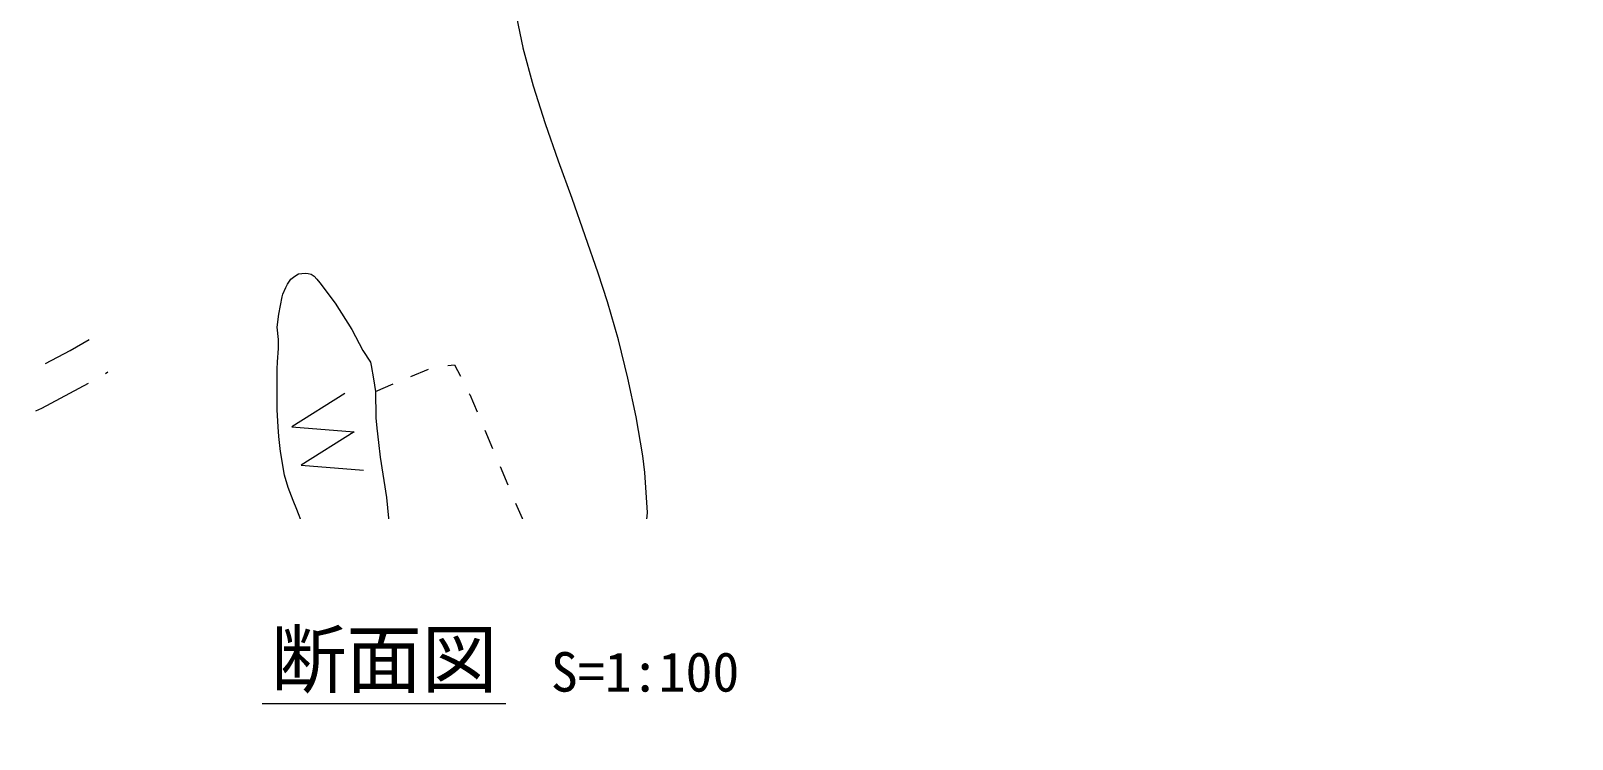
# Model space of a CAD drawing. Header units: millimetres. Extents: x -2078669 to -1085629, y -5987148 to 310365.
# Drawn here: x -1547459 to -1450044, y 97198 to 141999 of the extents above; entities that cross this region are included whole.
import ezdxf
from ezdxf.enums import TextEntityAlignment as Align

# ---------------------------------------------------------------- set-up
doc = ezdxf.new("R2010")
doc.units = ezdxf.units.MM
doc.header["$LTSCALE"] = 500
for name, color, linetype, lineweight in [('D-BGD', 7, 'Continuous', 13), ('D-TTL-LINE', 7, 'Continuous', 13), ('D-TTL-TXT', 7, 'Continuous', 13), ('◆ワイプアウト', 4, 'Continuous', 13)]:
    doc.layers.add(name, color=color, linetype=linetype, lineweight=lineweight)
doc.styles.add('MS ゴシック', font='MS Gothic.ttf')

# ---------------------------------------------------------------- blocks, each defined once
blk = doc.blocks.new('河川平面')
at = {"layer": 'D-BGD', "linetype": 'Continuous'}
for p, q in [((1768223, -2803167, 361459), (1768384, -2803074, 361460)), ((1787526, -2803363, 361106), (1788644, -2802893, 361409)), ((1785290, -2804303, 360500), (1786408, -2803833, 360803)), ((1792197, -2806761, 361435), (1792684, -2807912, 361422)), ((1793173, -2809063, 361409), (1793660, -2810214, 361397)), ((1794147, -2811365, 361384), (1794636, -2812515, 361371)), ((1795123, -2813666, 361358), (1795611, -2814817, 361345)), ((1796099, -2815968, 361333), (1796586, -2817118, 361320)), ((1797075, -2818270, 361307), (1797562, -2819420, 361294)), ((1798050, -2820571, 361282), (1798538, -2821722, 361269)), ((1799025, -2822872, 361256), (1799514, -2824024, 361243)), ((1822245, -2823207), (1824285, -2822712)), ((1822687, -2825029), (1826331, -2824143))]:
    blk.add_line(p, q, dxfattribs=at)
at = {"layer": 'D-BGD', "linetype": 'Continuous', "elevation": 362000}
blk.add_lwpolyline([(1803524, -2828106), (1802389, -2825886), (1802106, -2825296), (1801146, -2822991), (1800613, -2820770), (1800851, -2818288), (1801578, -2816100), (1802307, -2813727), (1802482, -2811959), (1802315, -2809441), (1802183, -2808385), (1801763, -2805906), (1801242, -2803461), (1800639, -2801038), (1799950, -2798646), (1799365, -2796834), (1798549, -2794461), (1797714, -2792101), (1796865, -2789745), (1796044, -2787381), (1795277, -2785003), (1794628, -2782600), (1794617, -2782559), (1794114, -2780124)], dxfattribs=at)
at = {"layer": 'D-BGD', "linetype": 'Continuous', "extrusion": (0.065366, -0.128202, 0.989592), "elevation": 832310}
blk.add_lwpolyline([(298907, -3211867), (300667, -3211832), (302054, -3211763)], dxfattribs=at)
at = {"layer": 'D-BGD', "linetype": 'Continuous', "extrusion": (0.007595, -0.007269, 0.999945), "elevation": 395429}
blk.add_lwpolyline([(1787056, -2799870), (1787496, -2799823), (1787859, -2800544)], dxfattribs=at)
at = {"layer": 'D-BGD', "linetype": 'Continuous', "extrusion": (-0.016376, 0.024237, 0.999572), "elevation": 264401}
blk.add_lwpolyline([(109181, 3321283), (108781, 3321351), (105454, 3321693)], dxfattribs=at)
at = {"layer": 'D-BGD', "linetype": 'Continuous'}
blk.add_lwpolyline([(1783345, -2804437), (1779997, -2806537), (1783936, -2806865), (1780588, -2808966), (1784527, -2809295)], dxfattribs=at)
at = {"layer": 'D-BGD', "linetype": 'Continuous', "extrusion": (-0.147009, -0.073037, 0.986435), "elevation": 298060}
blk.add_lwpolyline([(3308546, 410854), (3308596, 410854), (3309793, 410781)], dxfattribs=at)
at = {"layer": 'D-BGD', "linetype": 'Continuous', "extrusion": (-0.120009, -0.052186, 0.9914), "elevation": 289543}
blk.add_lwpolyline([(3308622, 566820), (3308666, 566820), (3309868, 566920)], dxfattribs=at)
at = {"layer": 'D-BGD', "linetype": 'Continuous'}
for points in [[(1786998, -2817846, 360510), (1787431, -2820344, 360540), (1788321, -2824374, 360490), (1789006, -2826936, 360450)], [(1783597, -2827195, 360550), (1783018, -2825512, 360530), (1782557, -2824209, 360540), (1782182, -2822875, 360560), (1781934, -2821660, 360590), (1781721, -2820545, 360600), (1781562, -2819658, 360600), (1781510, -2818947, 360600), (1781418, -2817441, 360600), (1781367, -2816385, 360600), (1781241, -2814940, 360570), (1781084, -2814089, 360570), (1780672, -2812699, 360580), (1780327, -2811774, 360580), (1780095, -2811214, 360580), (1779776, -2810384, 360590), (1779544, -2809605, 360600), (1779281, -2808116, 360580), (1779179, -2807169, 360570), (1779139, -2806557, 360550), (1779081, -2805474, 360530), (1779067, -2804636, 360510), (1779066, -2803874, 360530), (1779078, -2802890, 360520), (1779104, -2802443, 360520), (1779167, -2801591, 360540), (1779151, -2801017, 360540), (1779075, -2800246, 360540), (1779182, -2799419, 360550), (1779384, -2798325, 360540), (1779439, -2798149, 360540), (1779620, -2797734, 360550), (1779731, -2797521, 360550), (1779941, -2797215, 360540), (1780186, -2797009, 360530), (1780427, -2796871, 360530), (1780838, -2796819, 360530), (1781046, -2796858, 360530), (1781218, -2796899, 360530)], [(1781218, -2796899, 360530), (1781422, -2797027, 360530), (1781586, -2797203, 360530), (1781765, -2797433, 360530), (1782752, -2798726, 360550), (1783793, -2800386, 360520), (1784491, -2801721, 360520), (1784968, -2802457, 360520), (1785009, -2802665, 360520), (1785166, -2803517, 360510), (1785290, -2804303, 360500), (1785289, -2804868, 360490), (1785304, -2805384, 360490), (1785305, -2805984, 360490), (1785379, -2806638, 360500), (1785483, -2807540, 360510), (1785586, -2808464, 360510), (1785984, -2811023, 360530), (1786203, -2813190, 360530), (1786351, -2815582, 360550), (1786998, -2817846, 360510)]]:
    blk.add_polyline3d(points, dxfattribs=at)
blk.add_circle((1833562, -2814737, 363780), 375, dxfattribs=at)
at = {"layer": 'D-BGD', "linetype": 'Continuous', "style": 'MS ゴシック'}
blk.add_text('363.8', height=900, rotation=283.66942, dxfattribs=at).set_placement((1833220, -2815785))

msp = doc.modelspace()

# ---------------------------------------------------------------- block references
at = {"layer": 'D-BGD'}
msp.add_blockref('河川平面', (-3310965.8, 2923500.2), dxfattribs=at)

# ---------------------------------------------------------------- next in the draw order: wipeouts: each hides what was drawn before it
msp.add_wipeout([(-1579481.3, 111116), (-1437818.5, 111116), (-1437818.5, 5942.6), (-1579481.3, 5942.6)]).dxf.layer = '◆ワイプアウト'

# ---------------------------------------------------------------- next in the draw order: linework, layer by layer
at = {"layer": 'D-TTL-LINE'}
msp.add_line((-1532832.6, 99455.7), (-1517432.6, 99455.7), dxfattribs=at)

# ---------------------------------------------------------------- next in the draw order: texts
at = {"layer": 'D-TTL-TXT', "style": 'MS ゴシック'}
for s, height, p in [('断面図', 3500, (-1525132.6, 99455.7)), ('S=1:100', 2500, (-1508632.2, 99455.7))]:
    msp.add_text(s, height=height, dxfattribs=at).set_placement(p, align=Align.BOTTOM_CENTER)

doc.saveas('drawing.dxf')
